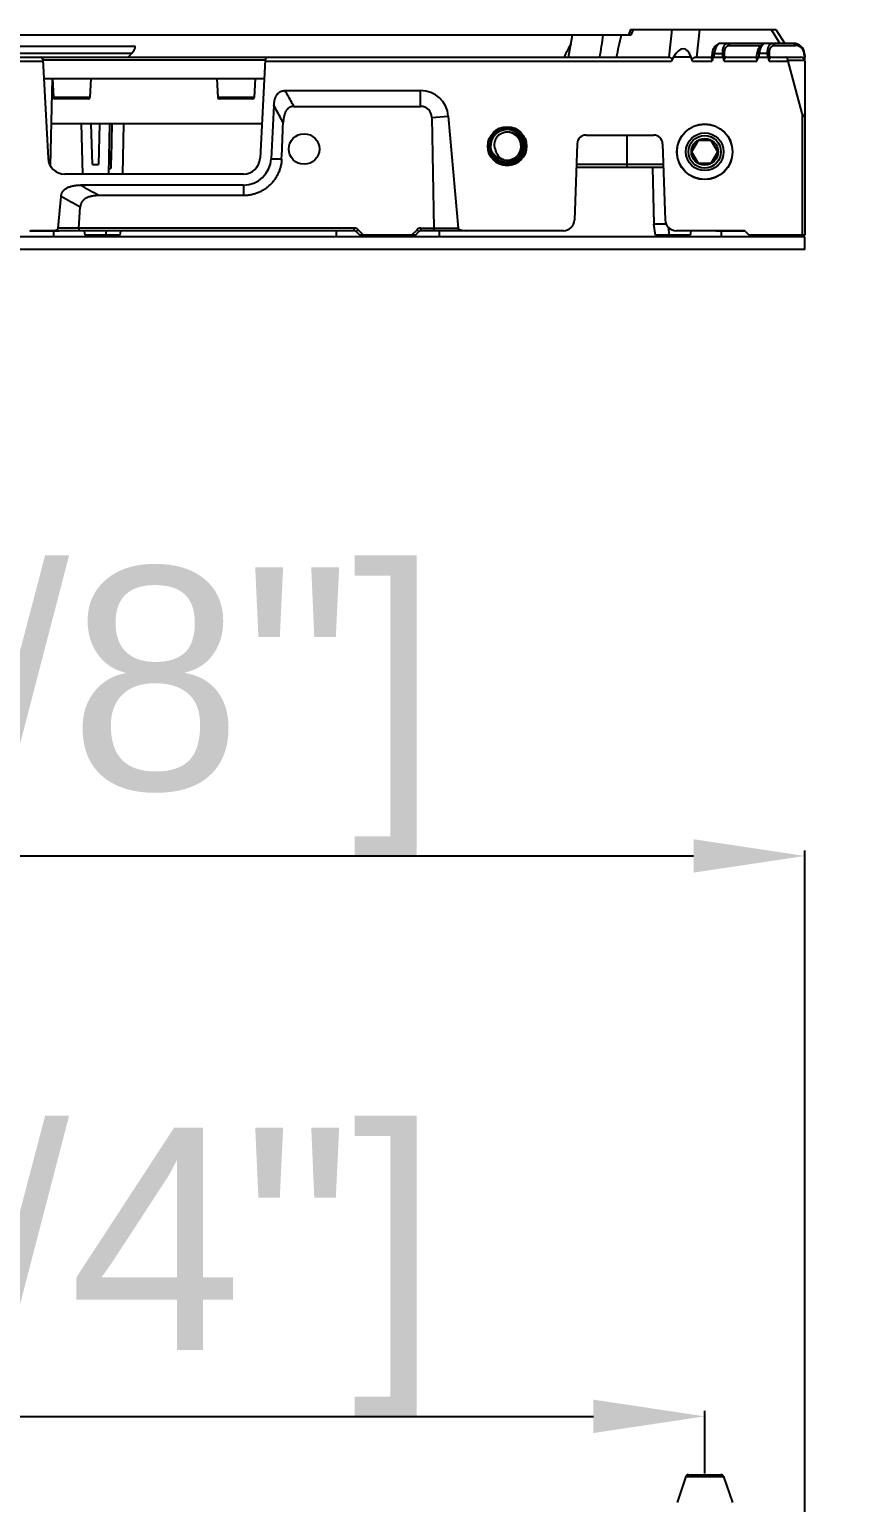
# Model space of a CAD drawing. Header units: millimetres. Extents: x 620 to 19791, y 2539 to 6969.
# Drawn here: x 1844.6 to 1994.7, y 3990.9 to 4255.8 of the extents above; entities that cross this region are included whole.
import ezdxf

# ---------------------------------------------------------------- set-up
doc = ezdxf.new("R2010")
doc.units = ezdxf.units.MM
doc.layers.add('02___PRT_ALL_AXES', color=7, linetype='Continuous')
doc.styles.get("Standard").update_dxf_attribs({"font": 'arial.ttf'})
doc.dimstyles.new('缩小5倍', dxfattribs={"dimtxt": 40, "dimasz": 20, "dimexe": 1, "dimexo": 0.2, "dimgap": 0, "dimtad": 1, "dimtoh": 1, "dimdec": 1, "dimzin": 9, "dimdsep": 46, "dimtxsty": 'Standard', "dimblk": '_FILLED', "dimcen": 0.2, "dimclrd": 256, "dimclre": 256, "dimclrt": 256, "dimadec": 1, "dimazin": 2, "dimtfac": 1, "dimtdec": 1, "dimtofl": 0, "dimtmove": 0, "dimatfit": 3, "dimldrblk": '_FILLED', "dimfxl": 1, "dimtolj": 1, "dimtzin": 0, "dimarcsym": 0})

# ---------------------------------------------------------------- blocks, each defined once
blk = doc.blocks.new('_FILLED')
at = {"color": 0, "linetype": 'ByBlock'}
blk.add_solid([(0, 0), (-1, 0.15), (-1, -0.15)], dxfattribs=at)
blk = doc.blocks.new('*D7')
at = {"lineweight": -2, "transparency": 16777216}
for p, q in [((1383.99, 3988.58), (1383.99, 4108.16)), ((1403.99, 4107.16), (1963.99, 4107.16)), ((1983.99, 3988.58), (1983.99, 4108.16))]:
    blk.add_line(p, q, dxfattribs=at)
at = {"layer": 'Defpoints', "color": 0, "transparency": 16777216}
for p in [(1983.99, 4107.16), (1383.99, 3988.38), (1983.99, 3988.38)]:
    blk.add_point(p, dxfattribs=at)
at = {"lineweight": -2, "transparency": 16777216, "xscale": 20, "yscale": 20, "zscale": 20, "rotation": 180}
blk.add_blockref('_FILLED', (1383.99, 4107.16), dxfattribs=at)
at = {"lineweight": -2, "transparency": 16777216, "xscale": 20, "yscale": 20, "zscale": 20}
blk.add_blockref('_FILLED', (1983.99, 4107.16), dxfattribs=at)
at = {"lineweight": 5, "transparency": 16777216, "insert": (1683.99, 4133.05), "char_height": 40, "attachment_point": 5}
blk.add_mtext('\\A1;600mm [1\'-11 5/8"]', dxfattribs=at)
blk = doc.blocks.new('*D8')
at = {"lineweight": -2, "transparency": 16777216}
for p, q in [((1984.19, 3988.38), (2088.44, 3988.38)), ((2087.44, 3968.38), (2087.44, 3670.88)), ((1984.19, 3650.88), (2088.44, 3650.88))]:
    blk.add_line(p, q, dxfattribs=at)
at = {"layer": 'Defpoints', "color": 0, "transparency": 16777216}
for p in [(1983.99, 3988.38), (1983.99, 3650.88), (2087.44, 3650.88)]:
    blk.add_point(p, dxfattribs=at)
at = {"lineweight": -2, "transparency": 16777216, "xscale": 20, "yscale": 20, "zscale": 20}
for p, rotation in [((2087.44, 3988.38), 90), ((2087.44, 3650.88), 270)]:
    blk.add_blockref('_FILLED', p, dxfattribs=dict(at, rotation=rotation))
at = {"lineweight": 5, "transparency": 16777216, "insert": (2061.54, 3819.63), "char_height": 40, "attachment_point": 5, "rotation": 90}
blk.add_mtext('\\A1;337.5mm [1\'-1 1/4"]', dxfattribs=at)
blk = doc.blocks.new('*D10')
at = {"lineweight": -2, "transparency": 16777216}
for p, q in [((1401.99, 3996.08), (1401.99, 4007.38)), ((1421.99, 4006.38), (1945.99, 4006.38)), ((1965.99, 3996.08), (1965.99, 4007.38))]:
    blk.add_line(p, q, dxfattribs=at)
at = {"layer": 'Defpoints', "color": 0, "transparency": 16777216}
for p in [(1965.99, 4006.38), (1401.99, 3995.88), (1965.99, 3995.88)]:
    blk.add_point(p, dxfattribs=at)
at = {"lineweight": -2, "transparency": 16777216, "xscale": 20, "yscale": 20, "zscale": 20, "rotation": 180}
blk.add_blockref('_FILLED', (1401.99, 4006.38), dxfattribs=at)
at = {"lineweight": -2, "transparency": 16777216, "xscale": 20, "yscale": 20, "zscale": 20}
blk.add_blockref('_FILLED', (1965.99, 4006.38), dxfattribs=at)
at = {"lineweight": 5, "transparency": 16777216, "insert": (1683.99, 4032.27), "char_height": 40, "attachment_point": 5}
blk.add_mtext('\\A1;564mm [1\'-10 1/4"]', dxfattribs=at)

msp = doc.modelspace()

# ---------------------------------------------------------------- linework, layer by layer
at = {"color": 7, "linetype": 'Continuous'}
for p, q in [((1952.73259, 4254.79345), (1415.70629, 4254.79345)), ((1952.63845, 4255.79345), (1952.26382, 4254.79345)), ((1952.63845, 4255.79345), (1978.77987, 4255.79345)), ((1953.10722, 4255.79345), (1952.73259, 4254.79345)), ((1960.04889, 4255.79345), (1959.51397, 4250.79345)), ((1965.0685, 4255.79345), (1964.53357, 4250.79345)), ((1977.89962, 4255.79345), (1979.5114, 4253.29345)), ((1978.77994, 4255.79345), (1980.39172, 4253.29345)), ((1732.14392, 4252.79345), (1863.3974, 4252.79345)), ((1981.93367, 4253.29345), (1968.86112, 4253.29345)), ((1970.41802, 4252.92831), (1976.07225, 4252.92831)), ((1978.48071, 4252.92831), (1982.26974, 4252.92831)), ((1638.12724, 4250.79345), (1959.63715, 4250.79345)), ((1735.24449, 4251.55392), (1863.0525, 4251.55392)), ((1811.98874, 4250.09345), (1847.07017, 4250.09345)), ((1847.05832, 4250.31961), (1847.98505, 4232.63644)), ((1847.059, 4250.30653), (1887.00797, 4250.30653)), ((1863.0525, 4251.55392), (1862.34896, 4250.79345)), ((1887.00865, 4250.31961), (1886.08192, 4232.63644)), ((1886.9968, 4250.09345), (1959.99635, 4250.09345)), ((1963.53315, 4250.79345), (1960.37708, 4250.79345)), ((1963.77887, 4250.09345), (1967.26104, 4250.09345)), ((1964.31773, 4250.79345), (1967.18732, 4250.79345)), ((1967.29934, 4251.49589), (1967.17575, 4250.7209)), ((1967.69435, 4251.46776), (1967.58682, 4250.79345)), ((1967.58682, 4250.79345), (1969.25039, 4250.79345)), ((1967.69435, 4251.46776), (1969.21802, 4251.46776)), ((1969.25039, 4250.79345), (1969.21802, 4251.46776)), ((1969.49631, 4250.09345), (1975.32372, 4250.09345)), ((1969.59855, 4250.5417), (1969.5541, 4251.46776)), ((1969.91495, 4250.79345), (1975.25001, 4250.79345)), ((1975.36203, 4251.49589), (1975.23844, 4250.7209)), ((1975.75703, 4251.46776), (1975.6495, 4250.79345)), ((1975.6495, 4250.79345), (1977.31308, 4250.79345)), ((1977.28071, 4251.46776), (1975.75703, 4251.46776)), ((1977.31308, 4250.79345), (1977.28071, 4251.46776)), ((1977.55899, 4250.09345), (1980.97172, 4250.09345)), ((1977.66123, 4250.5417), (1977.61678, 4251.46776)), ((1977.97764, 4250.79345), (1983.28505, 4250.79345)), ((1980.9417, 4250.24685), (1983.96804, 4250.24685)), ((1983.48505, 4240.66845), (1980.97172, 4250.09345)), ((1983.97045, 4250.24706), (1983.86365, 4251.46776)), ((1983.92606, 4251.46776), (1983.98505, 4250.79345)), ((1983.98505, 4250.16553), (1983.98505, 4250.79345)), ((1983.98505, 4250.09345), (1983.98505, 4218.79345)), ((1847.23263, 4246.99345), (1886.83434, 4246.99345)), ((1848.71265, 4246.99345), (1848.38395, 4231.30154)), ((1848.79114, 4246.99345), (1848.97015, 4243.57775)), ((1855.67896, 4246.99345), (1855.49995, 4243.57775)), ((1878.29114, 4246.99345), (1878.47015, 4243.57775)), ((1885.17896, 4246.99345), (1884.99995, 4243.57775)), ((1890.54985, 4244.79345), (1914.92833, 4244.79345)), ((1914.92833, 4241.95075), (1914.92833, 4244.79345)), ((1855.49995, 4243.57775), (1848.97015, 4243.57775)), ((1855.20036, 4243.29345), (1849.26974, 4243.29345)), ((1884.99995, 4243.57775), (1878.47015, 4243.57775)), ((1884.70036, 4243.29345), (1878.76974, 4243.29345)), ((1888.58072, 4242.10182), (1888.07918, 4232.53177)), ((1892.15779, 4241.95075), (1914.92833, 4241.95075)), ((1886.40459, 4238.79345), (1848.54088, 4238.79345)), ((1853.94871, 4238.79345), (1854.13724, 4229.79345)), ((1855.94331, 4231.49345), (1855.75215, 4238.79345)), ((1857.21796, 4238.79345), (1857.0268, 4231.49345)), ((1859.02139, 4238.79345), (1858.83287, 4229.79345)), ((1861.52139, 4238.79345), (1861.33287, 4229.79345)), ((1916.94068, 4239.9695), (1919.9093, 4240.22923)), ((1916.94068, 4239.9695), (1917.29754, 4220.08036)), ((1919.9093, 4240.22923), (1921.6723, 4220.07804)), ((1983.48505, 4240.66845), (1983.98505, 4239.99345)), ((1983.48505, 4240.66845), (1983.48505, 4218.79345)), ((1944.65873, 4236.79345), (1956.81138, 4236.79345)), ((1951.98505, 4236.79345), (1951.98505, 4230.99345)), ((1859.19938, 4233.79345), (1858.91666, 4233.79345)), ((1943.0597, 4235.24929), (1942.58039, 4221.52365)), ((1958.4104, 4235.24929), (1958.88971, 4221.52365)), ((1855.94331, 4231.49345), (1857.0268, 4231.49345)), ((1858.85383, 4230.7941), (1859.25954, 4230.7941)), ((1929.12105, 4231.62944), (1929.08328, 4231.59167)), ((1931.72335, 4231.52395), (1931.65863, 4231.56157)), ((1958.55902, 4230.99345), (1942.91109, 4230.99345)), ((1958.54193, 4231.48298), (1942.92818, 4231.48298)), ((1956.6121, 4230.99345), (1956.82577, 4220.79301)), ((1883.08603, 4229.79345), (1850.98094, 4229.79345)), ((1849.80984, 4220.07569), (1850.30403, 4225.7243)), ((1883.08603, 4227.79345), (1853.79408, 4227.79345)), ((1883.08603, 4225.91057), (1857.07191, 4225.91057)), ((1883.08603, 4227.79345), (1883.08603, 4225.91057)), ((1853.52373, 4220.08036), (1853.76028, 4223.82888)), ((1959.05657, 4220.79301), (1956.82577, 4220.79301)), ((1957.11765, 4218.79345), (1956.82577, 4220.79301)), ((1959.40362, 4220.25966), (1959.61765, 4218.79345)), ((1983.98505, 4218.49345), (1383.98505, 4218.49345)), ((1849.98505, 4219.49345), (1844.6952, 4219.49345)), ((1902.97795, 4219.59345), (1844.99216, 4219.59345)), ((1848.98505, 4218.49345), (1848.98505, 4219.49345)), ((1853.5233, 4220.0686), (1849.80984, 4220.07569)), ((1849.98505, 4219.49345), (1849.98505, 4219.59345)), ((1902.97795, 4220.08036), (1853.52374, 4220.08036)), ((1854.61765, 4218.79345), (1854.50087, 4219.59345)), ((1860.85245, 4218.79345), (1854.61765, 4218.79345)), ((1855.23505, 4218.79345), (1855.23505, 4218.49345)), ((1857.73505, 4218.79345), (1857.73505, 4218.49345)), ((1858.35245, 4218.79345), (1858.46923, 4219.59345)), ((1860.23505, 4218.79345), (1860.23505, 4218.49345)), ((1860.96923, 4219.59345), (1860.85245, 4218.79345)), ((1899.73505, 4219.59345), (1899.73505, 4218.49345)), ((1902.97795, 4219.59345), (1902.97795, 4220.08036)), ((1903.98505, 4218.79345), (1903.3315, 4219.447)), ((1904.67907, 4218.79345), (1903.68505, 4219.78746)), ((1913.98505, 4218.79345), (1903.98505, 4218.79345)), ((1904.98505, 4218.49345), (1904.98505, 4218.79345)), ((1906.23505, 4218.79345), (1906.23505, 4218.49345)), ((1911.73505, 4218.79345), (1911.73505, 4218.49345)), ((1912.98505, 4218.49345), (1912.98505, 4218.79345)), ((1913.29104, 4218.79345), (1914.28505, 4219.78746)), ((1913.98505, 4218.79345), (1914.6386, 4219.447)), ((1914.99216, 4220.08036), (1917.29754, 4220.08036)), ((1914.99216, 4220.08036), (1914.99216, 4219.59345)), ((1940.58161, 4219.59345), (1914.99216, 4219.59345)), ((1917.29759, 4220.07804), (1921.6723, 4220.07804)), ((1918.23505, 4219.59345), (1918.23505, 4218.49345)), ((1963.35245, 4218.79345), (1957.11765, 4218.79345)), ((1957.73505, 4218.79345), (1957.73505, 4218.49345)), ((1960.23505, 4218.79345), (1960.23505, 4218.49345)), ((1972.97795, 4219.59345), (1960.88849, 4219.59345)), ((1962.73505, 4218.79345), (1962.73505, 4218.49345)), ((1963.46923, 4219.59345), (1963.35245, 4218.79345)), ((1967.98505, 4219.49345), (1967.98505, 4219.59345)), ((1973.27712, 4219.49345), (1967.98505, 4219.49345)), ((1968.98505, 4218.49345), (1968.98505, 4219.49345)), ((1973.3315, 4219.447), (1973.98505, 4218.79345)), ((1983.98505, 4218.79345), (1973.98505, 4218.79345)), ((1976.98505, 4218.49345), (1976.98505, 4218.79345)), ((1980.55505, 4218.79345), (1980.55505, 4218.49345)), ((1983.05505, 4218.79345), (1983.05505, 4218.49345)), ((1983.98505, 4216.19345), (1983.98505, 4218.49345)), ((1983.98505, 4216.19345), (1383.98505, 4216.19345)), ((1962.59478, 3995.53924), (1961.01005, 3990.87829)), ((1962.59478, 3995.53924), (1969.37533, 3995.53924)), ((1963.06816, 3995.87829), (1968.90194, 3995.87829)), ((1969.37533, 3995.53924), (1970.96005, 3990.87829))]:
    msp.add_line(p, q, dxfattribs=at)
for points in [[(1968.86112, 4253.29345), (1968.74583, 4253.28713), (1968.55073, 4253.24775), (1968.35473, 4253.17069), (1968.16525, 4253.05708), (1967.98811, 4252.91056), (1967.82758, 4252.73646), (1967.68635, 4252.5408), (1967.5652, 4252.32838), (1967.46464, 4252.10404), (1967.38503, 4251.87313), (1967.32622, 4251.64116), (1967.29934, 4251.49589)], [(1976.92381, 4253.29345), (1976.80851, 4253.28713), (1976.61341, 4253.24775), (1976.41742, 4253.17069), (1976.22794, 4253.05708), (1976.05079, 4252.91056), (1975.89026, 4252.73646), (1975.74904, 4252.5408), (1975.62788, 4252.32839), (1975.52732, 4252.10405), (1975.44772, 4251.87313), (1975.3889, 4251.64116), (1975.36203, 4251.49589)], [(1853.52374, 4220.08036), (1853.64441, 4221.98303), (1853.76028, 4223.82888)]]:
    msp.add_lwpolyline(points, dxfattribs=at)
for centre, radius in [((1965.98505, 4233.79345), 4.975), ((1930.48505, 4234.79345), 3.45), ((1930.48505, 4234.79345), 3.15), ((1965.98505, 4233.79345), 3.39028), ((1965.98505, 4233.79345), 2.91689)]:
    msp.add_circle(centre, radius, dxfattribs=at)
for centre, radius, start, end in [((1686.54679, 4293.14222), 264.01547, 350.7697325, 351.6481272), ((1541.5591, 4348.74456), 420.1222, 346.5174568, 347.0777841), ((1981.93367, 4251.29345), 2, 5, 90), ((1982.26975, 4251.32831), 1.6, 4.9998731, 90.0001269), ((1846.559, 4250.29345), 0.5, 3, 90), ((1887.50797, 4250.29345), 0.5, 90, 177), ((1983.28505, 4250.09345), 0.7, 0, 90), ((1914.92833, 4239.79345), 5, 5, 90), ((1849.26974, 4243.59345), 0.3, 183, 270), ((1855.20036, 4243.59345), 0.3, 270, 357), ((1878.76974, 4243.59345), 0.3, 183, 270), ((1884.70036, 4243.59345), 0.3, 270, 357), ((-390.01077, 4330.55814), 2282.0776, 357.5369495, 357.69998496), ((1930.48505, 4234.79345), 3, 218.3250484, 216), ((1930.48505, 4234.79345), 2.5, 256.0769515, 139.9230485), ((1944.65873, 4235.19345), 1.6, 90, 178), ((1956.81138, 4235.19345), 1.6, 2, 90), ((1850.98094, 4232.79345), 3, 183, 270), ((1883.08603, 4232.79345), 3, 270, 357), ((1883.08603, 4232.79345), 5, 270.0000065, 356.9999935), ((1930.55159, 4223.04711), 8.4021, 95.1707532, 96.2193552), ((1737.11911, 4015.23497), 238.99076, 60.7870315, 61.7320662), ((1730.68672, 4009.68585), 250.45228, 59.6933492, 60.5581364), ((1940.58161, 4221.59345), 2, 270, 358), ((1960.88849, 4221.59345), 2, 182, 270), ((1844.99216, 4219.09345), 0.5, 90, 135.0004968), ((1853.74479, 4220.06626), 0.22151, 176.3506949, 179.394733), ((1902.97795, 4219.08036), 1, 45.00003, 89.99997), ((1902.97795, 4219.09345), 0.5, 45, 90), ((1914.99216, 4219.08036), 1, 90.0000023, 134.9999977), ((1914.99216, 4219.09345), 0.5, 90, 135.0004218), ((1972.97795, 4219.09345), 0.5, 45, 90), ((1963.06816, 3995.37829), 0.5, 90, 161.2219668), ((1968.90194, 3995.37829), 0.5, 18.7780332, 90)]:
    msp.add_arc(centre, radius, start, end, dxfattribs=at)
for centre, major_axis, ratio, start_param, end_param in [((1861.84118, 4251.29345), (1.78377, 1.41676), 0.276238122, -1.061552141, 0.334711261), ((1961.0952, 4241.95292), (1.1007, 10.3697), 0.287687105, -0.520213969, 0.581268467), ((1961.17007, 4242.65281), (1.02148, 9.54787), 0.312423287, 0.584153395, 0.711357553), ((1961.17007, 4242.65281), (-1.02148, -9.54787), 0.312423287, 2.497059456, 2.624263614), ((1966.86049, 4246.20396), (0.73182, 4.58905), 0.086076324, 0.013725796, 0.573307085), ((1969.469, 4246.20396), (-0.22028, 4.58945), 0.087056281, -0.563759786, -0.004178497), ((1969.98757, 4250.09345), (-0.12007, 0.69595), 0.625869331, -0.10756033, 0.76826111), ((1974.92317, 4246.20396), (0.73182, 4.58905), 0.086076324, 0.013725796, 0.573307085), ((1977.53169, 4246.20396), (-0.22028, 4.58945), 0.087056281, -0.563759786, -0.004178497), ((1978.05025, 4250.09345), (-0.12007, 0.69595), 0.625869331, -0.10756033, 0.76826111), ((1981.41972, 4250.09345), (-0.2871, 0.68024), 0.575256681, 1.111678268, 1.332617385), ((1914.92833, 4239.93322), (0, 2.01753), 0.997597154, -1.552812465, 0), ((1863.28198, 4375.6765), (5.37161, 206.35637), 0.001707339, -3.987080095, -3.934004982), ((1923.09057, 4220.09345), (1.41894, 0), 0.352375346, -3.110773567, -1.570796327)]:
    msp.add_ellipse(centre, major_axis=major_axis, ratio=ratio, start_param=start_param, end_param=end_param, dxfattribs=at)
for points, knots in [([(1941.95459, 4253.21203), (1941.83683, 4253.00827), (1941.60794, 4252.60282), (1941.28192, 4251.9944), (1940.97812, 4251.39327), (1940.78865, 4250.99246), (1940.69817, 4250.79345)], [0, 0, 0, 0, 0.258959161, 0.512262112, 0.759449884, 1, 1, 1, 1]), ([(1968.86129, 4253.29345), (1968.83071, 4253.29345), (1968.76838, 4253.28789), (1968.67563, 4253.2636), (1968.58325, 4253.22355), (1968.49182, 4253.1681), (1968.40187, 4253.09752), (1968.31395, 4253.01211), (1968.22862, 4252.91218), (1968.14652, 4252.79811), (1968.0683, 4252.67037), (1967.99469, 4252.52956), (1967.92644, 4252.37641), (1967.86431, 4252.21188), (1967.80911, 4252.03715), (1967.74505, 4251.78964), (1967.71094, 4251.59781), (1967.69435, 4251.46776)], [0, 0, 0, 0, 0.039555324, 0.080471036, 0.123513922, 0.169328402, 0.218401833, 0.2710878, 0.327624441, 0.388145026, 0.452686703, 0.521195412, 0.593523914, 0.669424706, 0.748547586, 0.830424762, 1, 1, 1, 1]), ([(1969.21802, 4251.46776), (1969.21312, 4251.59548), (1969.21511, 4251.78533), (1969.23779, 4252.03314), (1969.26392, 4252.20892), (1969.29892, 4252.37503), (1969.34221, 4252.52994), (1969.39313, 4252.67239), (1969.45098, 4252.80141), (1969.51505, 4252.91628), (1969.58463, 4253.01647), (1969.64781, 4253.08876), (1969.70048, 4253.13845), (1969.75256, 4253.18138), (1969.82003, 4253.22608), (1969.90534, 4253.26503), (1969.99298, 4253.28833), (1970.05246, 4253.29345), (1970.08195, 4253.29345)], [0, 0, 0, 0, 0.173652278, 0.25734209, 0.33797034, 0.414949663, 0.48783726, 0.55633496, 0.620296837, 0.679726273, 0.734772823, 0.785733502, 0.80982959, 0.833085043, 0.877372542, 0.919364878, 0.959935252, 1, 1, 1, 1]), ([(1969.5541, 4251.46776), (1969.54907, 4251.57257), (1969.55137, 4251.72861), (1969.5755, 4251.93139), (1969.60306, 4252.07448), (1969.63969, 4252.20888), (1969.69787, 4252.37003), (1969.77174, 4252.51505), (1969.86085, 4252.63886), (1969.93072, 4252.71681), (1970.0049, 4252.78257), (1970.08272, 4252.83613), (1970.16355, 4252.87757), (1970.24681, 4252.90699), (1970.3319, 4252.92449), (1970.38937, 4252.92831), (1970.41802, 4252.92831)], [0, 0, 0, 0, 0.167164989, 0.247637179, 0.325109274, 0.399094394, 0.469293245, 0.597860058, 0.656587486, 0.711927235, 0.764280094, 0.814131931, 0.862029585, 0.908564407, 0.954358178, 1, 1, 1, 1]), ([(1970.08195, 4253.29345), (1970.10281, 4253.29345), (1970.14495, 4253.28877), (1970.20563, 4253.26808), (1970.26193, 4253.23448), (1970.31191, 4253.18925), (1970.3539, 4253.13399), (1970.38656, 4253.07062), (1970.40881, 4253.0013), (1970.41621, 4252.95282), (1970.41802, 4252.92831)], [0, 0, 0, 0, 0.114925193, 0.231416929, 0.350710239, 0.473658252, 0.60053527, 0.731075602, 0.864601762, 1, 1, 1, 1]), ([(1976.92398, 4253.29345), (1976.8934, 4253.29345), (1976.83106, 4253.28789), (1976.73831, 4253.2636), (1976.64593, 4253.22355), (1976.55451, 4253.1681), (1976.46456, 4253.09752), (1976.37663, 4253.01211), (1976.29131, 4252.91218), (1976.2092, 4252.79811), (1976.13099, 4252.67037), (1976.05738, 4252.52956), (1975.98912, 4252.37641), (1975.927, 4252.21188), (1975.87179, 4252.03715), (1975.80774, 4251.78964), (1975.77362, 4251.59781), (1975.75703, 4251.46776)], [0, 0, 0, 0, 0.039555328, 0.080471053, 0.123513949, 0.169328437, 0.218401878, 0.271087857, 0.327624514, 0.388145115, 0.452686806, 0.52119553, 0.593524056, 0.669424874, 0.748547725, 0.830424848, 1, 1, 1, 1]), ([(1977.28071, 4251.46776), (1977.27581, 4251.59548), (1977.2778, 4251.78533), (1977.30047, 4252.03314), (1977.32661, 4252.20892), (1977.36161, 4252.37503), (1977.4049, 4252.52994), (1977.45582, 4252.67239), (1977.51367, 4252.80141), (1977.57774, 4252.91628), (1977.64732, 4253.01647), (1977.7105, 4253.08876), (1977.76317, 4253.13845), (1977.81524, 4253.18138), (1977.88272, 4253.22608), (1977.96803, 4253.26503), (1978.05566, 4253.28833), (1978.11515, 4253.29345), (1978.14463, 4253.29345)], [0, 0, 0, 0, 0.173652131, 0.257342001, 0.337970252, 0.414949572, 0.487837171, 0.556334881, 0.620296764, 0.679726208, 0.734772765, 0.785733441, 0.809829536, 0.833085009, 0.877372558, 0.919364911, 0.959935267, 1, 1, 1, 1]), ([(1977.61678, 4251.46776), (1977.61175, 4251.57257), (1977.61405, 4251.72861), (1977.63819, 4251.93139), (1977.66575, 4252.07448), (1977.70238, 4252.20888), (1977.76055, 4252.37003), (1977.83442, 4252.51505), (1977.92353, 4252.63886), (1977.99341, 4252.71681), (1978.06759, 4252.78257), (1978.14541, 4252.83613), (1978.22624, 4252.87757), (1978.30949, 4252.90699), (1978.39458, 4252.92449), (1978.45206, 4252.92831), (1978.48071, 4252.92831)], [0, 0, 0, 0, 0.167164841, 0.24763709, 0.325109185, 0.399094302, 0.469293154, 0.597859986, 0.656587421, 0.711927173, 0.764280032, 0.814131899, 0.862029603, 0.908564439, 0.954358192, 1, 1, 1, 1]), ([(1978.14463, 4253.29345), (1978.16549, 4253.29345), (1978.20763, 4253.28877), (1978.26832, 4253.26808), (1978.32462, 4253.23448), (1978.37459, 4253.18925), (1978.41658, 4253.13399), (1978.44925, 4253.07062), (1978.4715, 4253.0013), (1978.4789, 4252.95282), (1978.48071, 4252.92831)], [0, 0, 0, 0, 0.114925193, 0.231416929, 0.350710239, 0.473658252, 0.60053527, 0.731075602, 0.864601762, 1, 1, 1, 1]), ([(1981.93367, 4253.29345), (1981.95453, 4253.29345), (1981.99667, 4253.28877), (1982.05735, 4253.26808), (1982.11365, 4253.23448), (1982.16363, 4253.18925), (1982.20562, 4253.13399), (1982.23828, 4253.07062), (1982.26053, 4253.0013), (1982.26793, 4252.95282), (1982.26974, 4252.92831)], [0, 0, 0, 0, 0.114925184, 0.231416914, 0.350710222, 0.473658235, 0.600535256, 0.731075592, 0.864601758, 1, 1, 1, 1]), ([(1959.63715, 4250.79345), (1959.66809, 4250.79345), (1959.73145, 4250.78579), (1959.82362, 4250.75261), (1959.89546, 4250.70709), (1959.94796, 4250.65948), (1959.98469, 4250.61679), (1960.01677, 4250.56744), (1960.0426, 4250.51126), (1960.0603, 4250.44855), (1960.06809, 4250.38038), (1960.06499, 4250.30866), (1960.05122, 4250.23562), (1960.02806, 4250.16327), (1960.00759, 4250.11647), (1959.99635, 4250.09345)], [0, 0, 0, 0, 0.097288963, 0.198580654, 0.305791755, 0.362277932, 0.421013443, 0.482370267, 0.546793263, 0.614723719, 0.686398427, 0.76160884, 0.83962161, 0.919422403, 1, 1, 1, 1]), ([(1963.77887, 4250.09345), (1963.77132, 4250.11899), (1963.75917, 4250.17066), (1963.75151, 4250.24909), (1963.75562, 4250.3259), (1963.7713, 4250.39853), (1963.79703, 4250.46515), (1963.84102, 4250.54332), (1963.89742, 4250.60985), (1963.96085, 4250.6642), (1964.02518, 4250.70944), (1964.10914, 4250.75303), (1964.21309, 4250.78552), (1964.2835, 4250.79345), (1964.31773, 4250.79345)], [0, 0, 0, 0, 0.077988314, 0.154985948, 0.229985893, 0.302289238, 0.371673088, 0.438293747, 0.564256232, 0.624335256, 0.682641362, 0.79423877, 0.899774891, 1, 1, 1, 1]), ([(1967.17575, 4250.7209), (1967.17452, 4250.71316), (1967.17362, 4250.69641), (1967.17582, 4250.66991), (1967.18095, 4250.64076), (1967.18853, 4250.60917), (1967.1981, 4250.57534), (1967.21329, 4250.52617), (1967.23474, 4250.46053), (1967.25533, 4250.39166), (1967.26905, 4250.33284), (1967.27693, 4250.28646), (1967.28106, 4250.23866), (1967.28033, 4250.19818), (1967.27698, 4250.1657), (1967.2717, 4250.13324), (1967.26576, 4250.10922), (1967.26104, 4250.09345)], [0, 0, 0, 0, 0.036562823, 0.077817194, 0.123878308, 0.174511209, 0.22933528, 0.287912112, 0.414627486, 0.551574098, 0.623092236, 0.696303059, 0.770897469, 0.846631122, 0.884819654, 0.923159276, 1, 1, 1, 1]), ([(1967.69435, 4251.46776), (1967.66891, 4251.47178), (1967.619, 4251.47926), (1967.5464, 4251.48887), (1967.47939, 4251.49642), (1967.42818, 4251.50097), (1967.39189, 4251.50327), (1967.36881, 4251.50426), (1967.34882, 4251.50459), (1967.33416, 4251.50431), (1967.32413, 4251.50369), (1967.3179, 4251.50309), (1967.31255, 4251.50232), (1967.30811, 4251.5014), (1967.30455, 4251.50033), (1967.30189, 4251.4991), (1967.30006, 4251.49769), (1967.29943, 4251.49646), (1967.29934, 4251.49589)], [0, 0, 0, 0, 0.193419373, 0.379073944, 0.550019358, 0.699880229, 0.765134462, 0.823128606, 0.873335292, 0.915342284, 0.933165058, 0.9488344, 0.962340861, 0.973690043, 0.982922642, 0.990153146, 0.995642719, 1, 1, 1, 1]), ([(1969.21802, 4251.46776), (1969.25094, 4251.46933), (1969.31474, 4251.47169), (1969.4055, 4251.473), (1969.47478, 4251.47215), (1969.52299, 4251.47008), (1969.54427, 4251.46862), (1969.5541, 4251.46776)], [0, 0, 0, 0, 0.293997575, 0.569543924, 0.809752647, 0.91194781, 1, 1, 1, 1]), ([(1969.49631, 4250.09345), (1969.49246, 4250.11404), (1969.48744, 4250.15563), (1969.48934, 4250.21802), (1969.49962, 4250.27858), (1969.51573, 4250.33644), (1969.53528, 4250.39148), (1969.56282, 4250.45976), (1969.58469, 4250.50928), (1969.59855, 4250.5417)], [0, 0, 0, 0, 0.134424783, 0.267777571, 0.399073871, 0.527609664, 0.652713147, 0.773709532, 1, 1, 1, 1]), ([(1975.23844, 4250.7209), (1975.2372, 4250.71316), (1975.23631, 4250.69641), (1975.2385, 4250.66991), (1975.24363, 4250.64076), (1975.25121, 4250.60917), (1975.26078, 4250.57534), (1975.27598, 4250.52617), (1975.29743, 4250.46053), (1975.31801, 4250.39166), (1975.33173, 4250.33284), (1975.33962, 4250.28646), (1975.34374, 4250.23866), (1975.34301, 4250.19818), (1975.33967, 4250.1657), (1975.33439, 4250.13324), (1975.32844, 4250.10922), (1975.32372, 4250.09345)], [0, 0, 0, 0, 0.036562823, 0.077817194, 0.123878308, 0.174511209, 0.22933528, 0.287912112, 0.414627486, 0.551574098, 0.623092236, 0.696303059, 0.770897469, 0.846631122, 0.884819654, 0.923159276, 1, 1, 1, 1]), ([(1975.75703, 4251.46776), (1975.7316, 4251.47178), (1975.68168, 4251.47926), (1975.60908, 4251.48887), (1975.54207, 4251.49642), (1975.49087, 4251.50097), (1975.45458, 4251.50327), (1975.4315, 4251.50426), (1975.4115, 4251.50459), (1975.39685, 4251.50431), (1975.38681, 4251.50369), (1975.38058, 4251.50309), (1975.37524, 4251.50232), (1975.37079, 4251.5014), (1975.36724, 4251.50033), (1975.36458, 4251.4991), (1975.36275, 4251.49769), (1975.36212, 4251.49646), (1975.36203, 4251.49589)], [0, 0, 0, 0, 0.193419373, 0.379073944, 0.550019358, 0.699880229, 0.765134462, 0.823128606, 0.873335292, 0.915342283, 0.933165058, 0.9488344, 0.962340861, 0.973690043, 0.982922642, 0.990153146, 0.995642719, 1, 1, 1, 1]), ([(1977.28071, 4251.46776), (1977.31363, 4251.46933), (1977.37743, 4251.47169), (1977.46819, 4251.473), (1977.53746, 4251.47215), (1977.58567, 4251.47008), (1977.60695, 4251.46862), (1977.61678, 4251.46776)], [0, 0, 0, 0, 0.293997574, 0.569543924, 0.809752647, 0.911947809, 1, 1, 1, 1]), ([(1977.55899, 4250.09345), (1977.55514, 4250.11404), (1977.55013, 4250.15564), (1977.55203, 4250.21802), (1977.5623, 4250.27858), (1977.57841, 4250.33644), (1977.59797, 4250.39148), (1977.6255, 4250.45976), (1977.64737, 4250.50928), (1977.66123, 4250.5417)], [0, 0, 0, 0, 0.134429919, 0.267786314, 0.399080826, 0.527614368, 0.652716239, 0.773710417, 1, 1, 1, 1]), ([(1980.9417, 4250.24685), (1980.93675, 4250.28711), (1980.9233, 4250.36457), (1980.89198, 4250.47337), (1980.85165, 4250.56883), (1980.80397, 4250.64891), (1980.75054, 4250.71242), (1980.70094, 4250.75196), (1980.66003, 4250.77371), (1980.62962, 4250.78508), (1980.59887, 4250.79192), (1980.57817, 4250.79345), (1980.56793, 4250.79345)], [0, 0, 0, 0, 0.170308792, 0.329366403, 0.474389743, 0.604216299, 0.719203856, 0.821102763, 0.868161214, 0.91325439, 0.956988453, 1, 1, 1, 1]), ([(1983.92606, 4251.46776), (1983.92605, 4251.4679), (1983.92566, 4251.46821), (1983.92486, 4251.46843), (1983.92357, 4251.46868), (1983.9209, 4251.46895), (1983.91632, 4251.46916), (1983.90938, 4251.46922), (1983.90054, 4251.46912), (1983.88984, 4251.46884), (1983.87733, 4251.46838), (1983.86841, 4251.46798), (1983.86365, 4251.46776)], [0, 0, 0, 0, 0.006969392, 0.020209863, 0.040883898, 0.069230194, 0.149149227, 0.259945481, 0.401171476, 0.572273595, 0.772290198, 1, 1, 1, 1]), ([(1888.58072, 4242.10182), (1888.58887, 4242.25728), (1888.60816, 4242.49027), (1888.65217, 4242.7986), (1888.69572, 4243.02816), (1888.75141, 4243.25511), (1888.82111, 4243.4782), (1888.89271, 4243.65944), (1888.95927, 4243.80028), (1889.03242, 4243.9378), (1889.137, 4244.10244), (1889.28529, 4244.28364), (1889.45695, 4244.4431), (1889.65036, 4244.57547), (1889.86161, 4244.67698), (1890.08533, 4244.7465), (1890.31615, 4244.78558), (1890.472, 4244.79345), (1890.54985, 4244.79345)], [0, 0, 0, 0, 0.124993706, 0.187500928, 0.250008301, 0.312515382, 0.375023226, 0.437530885, 0.468790978, 0.500053404, 0.56255387, 0.625049193, 0.687539094, 0.750024591, 0.812509359, 0.874998921, 0.93749689, 1, 1, 1, 1]), ([(1892.15779, 4241.95075), (1892.02884, 4242.19018), (1891.50777, 4243.14608), (1890.96692, 4244.09122), (1890.54985, 4244.79345)], [0, 0, 0, 0, 0.249791667, 1, 1, 1, 1]), ([(1890.22836, 4238.97368), (1890.09734, 4239.23736), (1889.56683, 4240.28979), (1889.01159, 4241.32978), (1888.58072, 4242.10182)], [0, 0, 0, 0, 0.249826343, 1, 1, 1, 1]), ([(1892.15779, 4241.95075), (1892.07523, 4241.95075), (1891.90991, 4241.94083), (1891.70684, 4241.89943), (1891.54995, 4241.84736), (1891.43584, 4241.79871), (1891.32624, 4241.74063), (1891.22194, 4241.6735), (1891.12354, 4241.59799), (1891.00088, 4241.48722), (1890.86388, 4241.33186), (1890.72547, 4241.12584), (1890.6105, 4240.90605), (1890.516, 4240.67685), (1890.43903, 4240.44127), (1890.37704, 4240.20138), (1890.32781, 4239.95859), (1890.28958, 4239.71386), (1890.25131, 4239.38587), (1890.23498, 4239.13861), (1890.22836, 4238.97368)], [0, 0, 0, 0, 0.062503779, 0.124996489, 0.156264959, 0.187532011, 0.218798509, 0.250064119, 0.2813295, 0.312594093, 0.375080815, 0.437572098, 0.500066182, 0.562561677, 0.625057819, 0.68755345, 0.75004657, 0.812538958, 0.875031578, 1, 1, 1, 1]), ([(1928.5721, 4236.40299), (1928.51634, 4236.31963), (1928.41479, 4236.14594), (1928.29558, 4235.8689), (1928.22566, 4235.62732), (1928.18834, 4235.43007), (1928.1636, 4235.23085), (1928.15674, 4234.97944), (1928.1877, 4234.67927), (1928.25798, 4234.38583), (1928.33066, 4234.19808), (1928.37316, 4234.10725)], [0, 0, 0, 0, 0.124980786, 0.25000338, 0.374980119, 0.437505024, 0.500031834, 0.625023594, 0.75000319, 0.875022715, 1, 1, 1, 1]), ([(1928.5721, 4236.40299), (1928.62873, 4236.47608), (1928.75032, 4236.61613), (1928.95461, 4236.8048), (1929.17851, 4236.96983), (1929.41907, 4237.10935), (1929.6734, 4237.22178), (1929.93843, 4237.30601), (1930.21101, 4237.36103), (1930.44183, 4237.38222), (1930.62696, 4237.38422), (1930.81193, 4237.37634), (1930.99601, 4237.35363), (1931.17735, 4237.31634), (1931.35647, 4237.2695), (1931.57535, 4237.19322), (1931.82679, 4237.07452), (1932.06442, 4236.93009), (1932.2856, 4236.7616), (1932.45435, 4236.60272), (1932.57883, 4236.46568), (1932.66677, 4236.35817), (1932.74904, 4236.24627), (1932.85083, 4236.09162), (1932.96292, 4235.88877), (1933.07174, 4235.6329), (1933.15381, 4235.36725), (1933.19936, 4235.14002), (1933.22179, 4234.95624), (1933.2349, 4234.77156), (1933.23375, 4234.53981), (1933.20434, 4234.26334), (1933.14739, 4233.99119), (1933.06349, 4233.72612), (1932.95366, 4233.47069), (1932.81897, 4233.22746), (1932.66096, 4232.99869), (1932.48114, 4232.78667), (1932.34795, 4232.6577), (1932.2784, 4232.59667)], [0, 0, 0, 0, 0.031228149, 0.062491906, 0.093740514, 0.124982059, 0.156227835, 0.187475358, 0.218722093, 0.249968696, 0.265597712, 0.281227014, 0.312474265, 0.328103435, 0.343732833, 0.3749804, 0.406228364, 0.437476293, 0.468724624, 0.499972905, 0.515602383, 0.531232074, 0.546861733, 0.562491181, 0.593740204, 0.624989189, 0.656238521, 0.687487844, 0.703117552, 0.718747474, 0.749997127, 0.781247002, 0.81249699, 0.843747119, 0.874997445, 0.906247806, 0.937498459, 0.968749031, 1, 1, 1, 1]), ([(1859.19938, 4233.79345), (1859.20436, 4233.5434), (1859.22429, 4232.54362), (1859.24434, 4231.54384), (1859.25954, 4230.7941)], [0, 0, 0, 0, 0.250095837, 1, 1, 1, 1]), ([(1929.88351, 4232.3669), (1929.80725, 4232.37405), (1929.65522, 4232.3955), (1929.4311, 4232.44834), (1929.21257, 4232.5213), (1929.00143, 4232.61347), (1928.79921, 4232.72392), (1928.60733, 4232.85156), (1928.4271, 4232.99526), (1928.25973, 4233.15382), (1928.10624, 4233.3259), (1927.96759, 4233.51021), (1927.84451, 4233.70529), (1927.73773, 4233.90978), (1927.64773, 4234.12228), (1927.55076, 4234.41409), (1927.50418, 4234.64106), (1927.48505, 4234.79345)], [0, 0, 0, 0, 0.062364981, 0.124815392, 0.187264746, 0.249710827, 0.31217044, 0.374649944, 0.437141823, 0.499643796, 0.562160777, 0.624691514, 0.687234355, 0.749780544, 0.812343198, 0.874936373, 1, 1, 1, 1]), ([(1928.37316, 4234.10725), (1928.39217, 4234.00875), (1928.43089, 4233.86265), (1928.50158, 4233.67469), (1928.58465, 4233.49183), (1928.71085, 4233.27423), (1928.86421, 4233.07489), (1929.00132, 4232.92827), (1929.14745, 4232.79067), (1929.34598, 4232.63638), (1929.6052, 4232.48234), (1929.78941, 4232.40155), (1929.88351, 4232.3669)], [0, 0, 0, 0, 0.12501718, 0.18758248, 0.25012421, 0.375118531, 0.500099612, 0.562614216, 0.625125459, 0.750082384, 0.875037568, 1, 1, 1, 1]), ([(1889.95852, 4232.48563), (1889.94917, 4232.26748), (1889.90949, 4231.83164), (1889.78796, 4231.18665), (1889.60535, 4230.55596), (1889.40365, 4230.04715), (1889.21377, 4229.65314), (1889.00525, 4229.26856), (1888.71044, 4228.80708), (1888.30547, 4228.28961), (1887.85286, 4227.81299), (1887.35675, 4227.3816), (1886.82167, 4226.9994), (1886.34724, 4226.72476), (1885.95338, 4226.53297), (1885.55074, 4226.36015), (1885.0326, 4226.18046), (1884.39319, 4226.02509), (1883.74239, 4225.93144), (1883.30456, 4225.91054), (1883.08603, 4225.91057)], [0, 0, 0, 0, 0.06238713, 0.124819327, 0.187258777, 0.249707657, 0.280945637, 0.312186745, 0.374661669, 0.4371512, 0.499655717, 0.562174695, 0.624709303, 0.687257519, 0.718545308, 0.749835651, 0.812407311, 0.874983194, 0.937561795, 1, 1, 1, 1]), ([(1888.07918, 4232.53177), (1888.23589, 4232.53223), (1888.54931, 4232.53054), (1888.94099, 4232.52315), (1889.25423, 4232.51443), (1889.56735, 4232.50392), (1889.8021, 4232.4938), (1889.95852, 4232.48563)], [0, 0, 0, 0, 0.250064788, 0.500090342, 0.625087134, 0.750073424, 1, 1, 1, 1]), ([(1932.2784, 4232.59667), (1932.20404, 4232.53143), (1932.04834, 4232.40866), (1931.79703, 4232.24985), (1931.53053, 4232.11804), (1931.25186, 4232.01443), (1930.96398, 4231.94016), (1930.67001, 4231.89578), (1930.37303, 4231.88178), (1930.07618, 4231.89806), (1929.78253, 4231.94448), (1929.49508, 4232.02033), (1929.21677, 4232.12487), (1928.95036, 4232.25678), (1928.69854, 4232.41477), (1928.46368, 4232.59713), (1928.24825, 4232.80198), (1928.11878, 4232.9521), (1928.058, 4233.03009)], [0, 0, 0, 0, 0.062497679, 0.124996206, 0.187494526, 0.249993592, 0.312492489, 0.374992114, 0.437491684, 0.499991651, 0.5624912, 0.624992499, 0.687494986, 0.749993435, 0.81248612, 0.874997832, 0.937532266, 1, 1, 1, 1]), ([(1929.28451, 4231.56963), (1929.26152, 4231.56819), (1929.21899, 4231.56538), (1929.1765, 4231.56211), (1929.15699, 4231.56042)], [0, 0, 0, 0, 0.540482826, 1, 1, 1, 1]), ([(1850.30403, 4225.7243), (1850.31217, 4225.81737), (1850.33305, 4225.95651), (1850.38005, 4226.13752), (1850.42518, 4226.27041), (1850.48029, 4226.39948), (1850.54528, 4226.52389), (1850.61977, 4226.64284), (1850.70323, 4226.75567), (1850.79493, 4226.8619), (1850.92706, 4226.99428), (1851.10875, 4227.14224), (1851.34624, 4227.29215), (1851.59779, 4227.4168), (1851.85918, 4227.51891), (1852.12739, 4227.60121), (1852.40027, 4227.66616), (1852.67628, 4227.71591), (1852.95434, 4227.75226), (1853.32675, 4227.78486), (1853.60722, 4227.79345), (1853.79408, 4227.79345)], [0, 0, 0, 0, 0.062483804, 0.093743735, 0.125001378, 0.156260959, 0.187519926, 0.218778731, 0.250037332, 0.281296022, 0.31255513, 0.375039861, 0.437530507, 0.500025404, 0.562523027, 0.62502258, 0.687523184, 0.750022319, 0.812520839, 0.875020858, 1, 1, 1, 1]), ([(1857.07191, 4225.91057), (1856.89056, 4225.91057), (1856.61833, 4225.90181), (1856.25704, 4225.86843), (1855.98742, 4225.83111), (1855.72005, 4225.77994), (1855.45615, 4225.713), (1855.19741, 4225.62807), (1854.94625, 4225.52261), (1854.70605, 4225.39398), (1854.51869, 4225.2653), (1854.37952, 4225.1488), (1854.28123, 4225.05456), (1854.18985, 4224.95359), (1854.10619, 4224.84614), (1854.03087, 4224.73268), (1853.96448, 4224.61378), (1853.90734, 4224.49017), (1853.84371, 4224.32022), (1853.78752, 4224.09986), (1853.76593, 4223.91936), (1853.76028, 4223.82888)], [0, 0, 0, 0, 0.124992352, 0.187499686, 0.250005598, 0.312511369, 0.375017934, 0.437522723, 0.500023936, 0.562520027, 0.625009341, 0.656267454, 0.687525529, 0.718782376, 0.750038915, 0.781293929, 0.812548634, 0.843802579, 0.875056646, 0.937525199, 1, 1, 1, 1]), ([(1848.57989, 4219.59345), (1848.63831, 4219.59345), (1848.7552, 4219.59682), (1848.9299, 4219.61222), (1849.10328, 4219.63876), (1849.24583, 4219.6714), (1849.35773, 4219.7052), (1849.44022, 4219.73496), (1849.52069, 4219.76987), (1849.59822, 4219.81097), (1849.67121, 4219.85974), (1849.72597, 4219.90868), (1849.76298, 4219.95405), (1849.78608, 4219.99149), (1849.80285, 4220.03223), (1849.80856, 4220.06114), (1849.80984, 4220.07569)], [0, 0, 0, 0, 0.125005285, 0.250006507, 0.375002937, 0.499989517, 0.56249528, 0.625000149, 0.687503121, 0.750001707, 0.812490546, 0.87495573, 0.906220684, 0.937481811, 0.968743845, 1, 1, 1, 1]), ([(1853.5233, 4220.0686), (1853.52296, 4220.03694), (1853.52107, 4219.97508), (1853.51456, 4219.88575), (1853.50469, 4219.8042), (1853.49361, 4219.74264), (1853.48308, 4219.69958), (1853.47498, 4219.67234), (1853.46641, 4219.64888), (1853.45745, 4219.62937), (1853.44815, 4219.61389), (1853.43855, 4219.60251), (1853.42979, 4219.59624), (1853.42277, 4219.59384), (1853.41935, 4219.59345), (1853.41768, 4219.59345)], [0, 0, 0, 0, 0.188988107, 0.369248127, 0.534436008, 0.679066712, 0.742299927, 0.798904788, 0.848600775, 0.891247838, 0.926918042, 0.956034117, 0.979645824, 0.990053827, 1, 1, 1, 1]), ([(1903.3315, 4219.447), (1903.33156, 4219.44694), (1903.33186, 4219.44693), (1903.33263, 4219.44726), (1903.33414, 4219.44823), (1903.3365, 4219.45001), (1903.33971, 4219.4526), (1903.34372, 4219.45601), (1903.34854, 4219.46023), (1903.35415, 4219.46525), (1903.36054, 4219.47105), (1903.3677, 4219.47763), (1903.37874, 4219.48788), (1903.3943, 4219.50251), (1903.41495, 4219.52216), (1903.43816, 4219.54443), (1903.46368, 4219.5691), (1903.49129, 4219.59595), (1903.52072, 4219.62472), (1903.56284, 4219.66609), (1903.61785, 4219.72046), (1903.66237, 4219.76479), (1903.68505, 4219.78746)], [0, 0, 0, 0, 0.000546335, 0.001555039, 0.005260372, 0.011300909, 0.01969064, 0.030423258, 0.043473071, 0.058808845, 0.076398475, 0.096205928, 0.118181023, 0.168418679, 0.226654593, 0.292329776, 0.364838715, 0.443492594, 0.527562111, 0.61623965, 0.804091228, 1, 1, 1, 1]), ([(1914.28505, 4219.78746), (1914.30774, 4219.76479), (1914.35226, 4219.72046), (1914.40727, 4219.66609), (1914.44939, 4219.62472), (1914.47882, 4219.59595), (1914.50643, 4219.5691), (1914.53195, 4219.54443), (1914.55515, 4219.52216), (1914.57581, 4219.50251), (1914.59137, 4219.48788), (1914.60241, 4219.47763), (1914.60957, 4219.47105), (1914.61596, 4219.46525), (1914.62157, 4219.46023), (1914.62639, 4219.45601), (1914.6304, 4219.4526), (1914.63361, 4219.45001), (1914.63597, 4219.44823), (1914.63748, 4219.44726), (1914.63825, 4219.44693), (1914.63854, 4219.44694), (1914.63861, 4219.447)], [0, 0, 0, 0, 0.195908772, 0.38376035, 0.47243789, 0.556507407, 0.635161285, 0.707670225, 0.773345407, 0.831581321, 0.881818977, 0.903794072, 0.923601525, 0.941191155, 0.956526929, 0.969576742, 0.98030936, 0.988699091, 0.994739628, 0.998444961, 0.999453665, 1, 1, 1, 1]), ([(1917.29759, 4220.07804), (1917.29788, 4220.06193), (1917.29832, 4220.02989), (1917.29956, 4219.9823), (1917.302, 4219.93579), (1917.30618, 4219.87714), (1917.31294, 4219.80958), (1917.32247, 4219.74669), (1917.33156, 4219.70257), (1917.33857, 4219.67464), (1917.346, 4219.65058), (1917.35378, 4219.63054), (1917.36184, 4219.61468), (1917.36917, 4219.60436), (1917.37528, 4219.59859), (1917.37963, 4219.59566), (1917.38406, 4219.59386), (1917.38708, 4219.59345), (1917.38854, 4219.59345)], [0, 0, 0, 0, 0.095510578, 0.189884952, 0.28217555, 0.371549782, 0.538354171, 0.684491117, 0.748299584, 0.805284944, 0.855097163, 0.897515031, 0.932511471, 0.960386431, 0.971934412, 0.982145859, 0.991350457, 1, 1, 1, 1])]:
    msp.add_open_spline(points, degree=3, knots=knots, dxfattribs=at)
at = {"layer": '02___PRT_ALL_AXES', "color": 7, "linetype": 'Continuous'}
for p, q in [((1941.52975, 4250.79345), (1942.23505, 4254.79345)), ((1964.80149, 4235.84345), (1963.61792, 4233.79345)), ((1963.61792, 4233.79345), (1964.80149, 4231.74345)), ((1967.16862, 4235.84345), (1964.80149, 4235.84345)), ((1968.35219, 4233.79345), (1967.16862, 4235.84345)), ((1967.16862, 4231.74345), (1968.35219, 4233.79345)), ((1964.80149, 4231.74345), (1967.16862, 4231.74345))]:
    msp.add_line(p, q, dxfattribs=at)
for centre, radius in [((1965.98505, 4233.79345), 5), ((1893.98505, 4234.29345), 2.75), ((1930.48505, 4234.79345), 3.5), ((1965.98505, 4233.79345), 2.4)]:
    msp.add_circle(centre, radius, dxfattribs=at)

# ---------------------------------------------------------------- dimensions: what is measured, and where the dimension line sits
at = {"color": 6, "lineweight": 5}
dim = msp.add_linear_dim(base=(1983.98868, 4107.15584), p1=(1383.98868, 3988.37829), p2=(1983.98868, 3988.37829), dimstyle='缩小5倍', override={"dimpost": 'mm'}, dxfattribs=at)
dim.commit()
dim.dimension.update_dxf_attribs({"geometry": '*D7', "text_midpoint": (1683.98868, 4107.15584), "dimtype": 160})
dim = msp.add_linear_dim(base=(1965.98505, 4006.37736), p1=(1401.98505, 3995.87829), p2=(1965.98505, 3995.87829), dimstyle='缩小5倍', override={"dimpost": 'mm'}, dxfattribs=at)
dim.commit()
dim.dimension.update_dxf_attribs({"geometry": '*D10', "text_midpoint": (1683.98505, 4032.27094)})
dim = msp.add_linear_dim(base=(2087.43786, 3650.87829), p1=(1983.98868, 3988.37829), p2=(1983.98868, 3650.87829), angle=90, dimstyle='缩小5倍', override={"dimpost": 'mm'}, dxfattribs=at)
dim.commit()
dim.dimension.update_dxf_attribs({"geometry": '*D8', "text_midpoint": (2087.43786, 3819.62829), "dimtype": 160})

doc.saveas('drawing.dxf')
